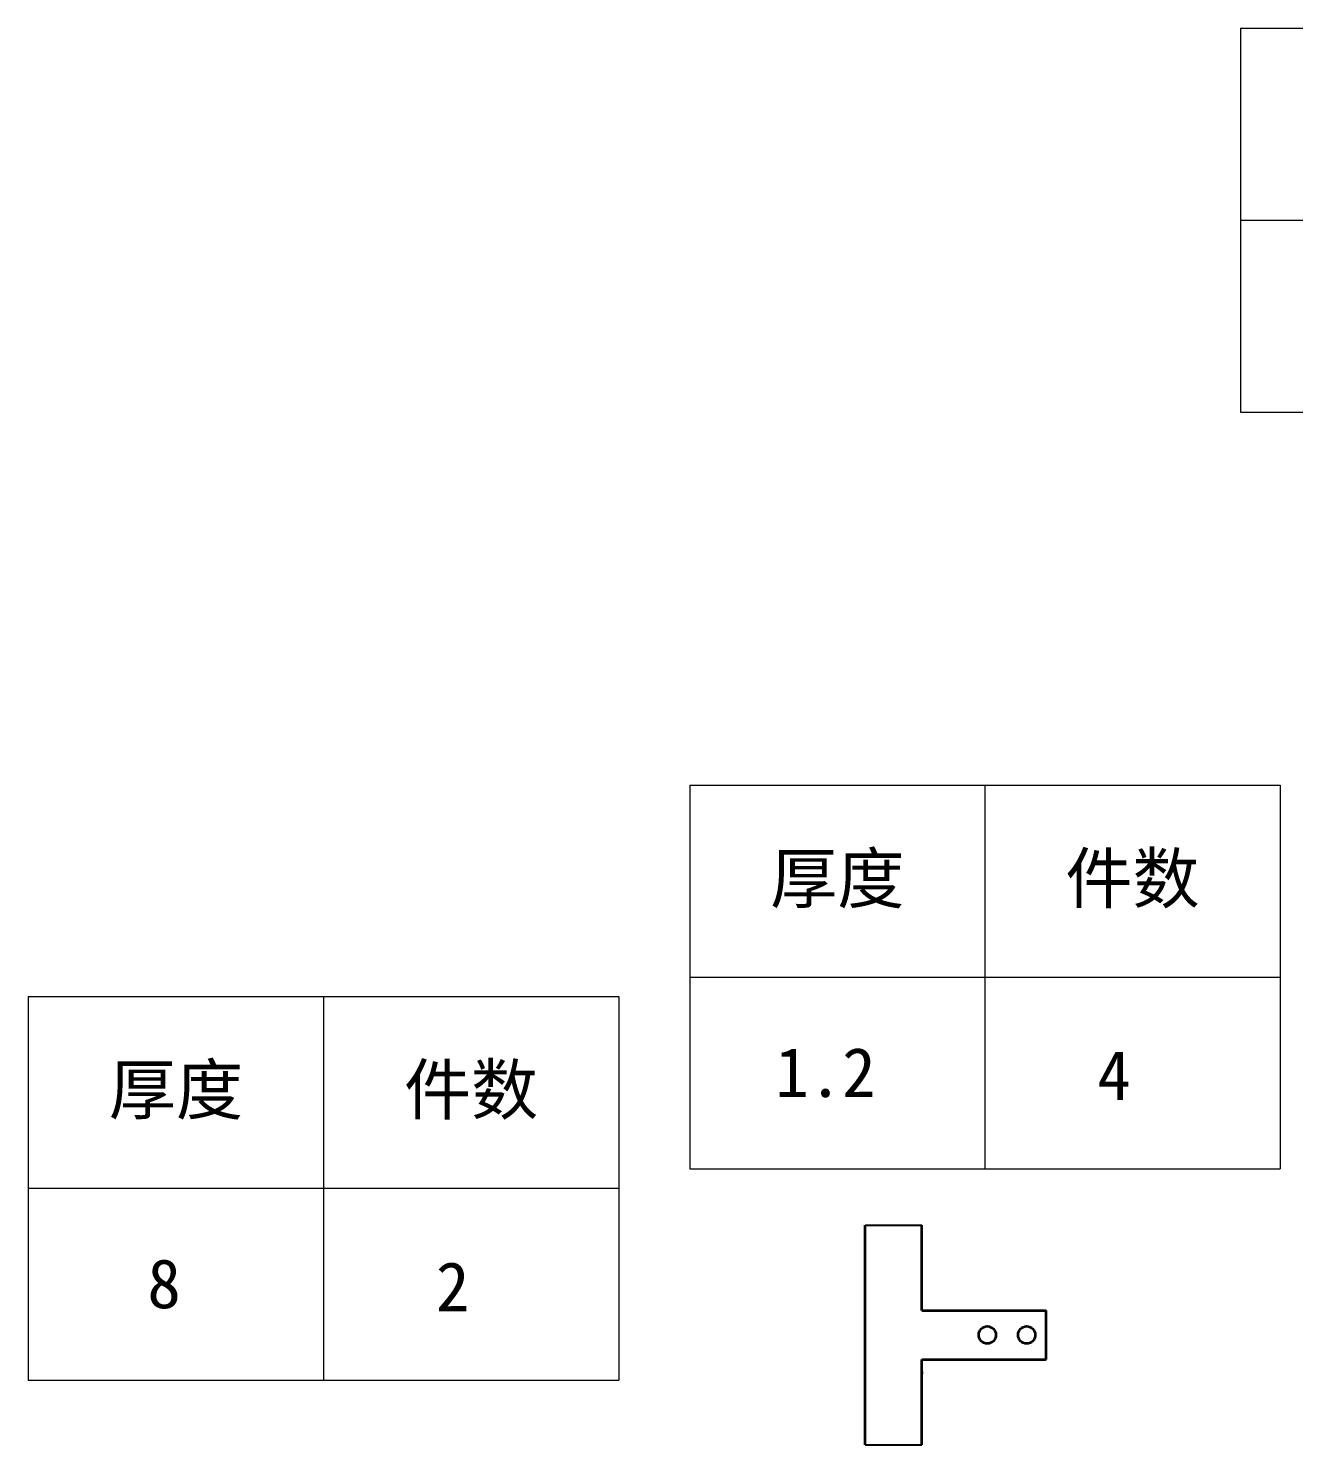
# Model space of a CAD drawing. Header units: inches. Extents: x -47 to 3258, y -98 to 2286.
# Drawn here: x -47 to 468, y 389 to 964 of the extents above; entities that cross this region are included whole.
import ezdxf
from ezdxf.enums import TextEntityAlignment as Align

# ---------------------------------------------------------------- set-up
doc = ezdxf.new("R2010")
doc.units = ezdxf.units.IN
doc.header["$MEASUREMENT"] = 0
doc.layers.add('标注线', color=3, linetype='Continuous', lineweight=18)
doc.styles.get("Standard").update_dxf_attribs({"font": 'txt', "bigfont": 'gbcbig.shx'})
doc.styles.add('宋体', font='')
doc.styles.get('宋体').set_extended_font_data('SimSun')

# ---------------------------------------------------------------- blocks, each defined once
blk = doc.blocks.new('*T93')
at = {"layer": '标注线', "color": 0, "linetype": 'ByBlock', "lineweight": -2, "transparency": 16777216}
for p, q in [((0, 0), (120, 0)), ((0, 0), (0, -78)), ((60, 0), (60, -78)), ((120, 0), (120, -78)), ((0, -39), (120, -39)), ((0, -78), (120, -78))]:
    blk.add_line(p, q, dxfattribs=at)
at = {"layer": '标注线', "color": 0, "transparency": 16777216, "char_height": 10, "width": 57, "attachment_point": 5}
for s, insert in [('{\\fSimSun|b0|i0|c134|p2;厚度}', (30, -19.5)), ('{\\fSimSun|b0|i0|c134|p2;件数}', (90, -19.5))]:
    blk.add_mtext(s, dxfattribs=dict(at, insert=insert))
blk = doc.blocks.new('加工参数')
blk.add_blockref('*T93', (-60, 78))
at = {"layer": '标注线', "color": 0, "style": '宋体'}
for tag, p in [('6', (-32.4, 14.63)), ('1', (26.25, 14.02))]:
    blk.add_attdef(tag, text='', height=10, dxfattribs=at).set_placement(p, align=Align.CENTER)

msp = doc.modelspace()

# ---------------------------------------------------------------- linework, layer by layer
at = {"lineweight": 35}
for p, q in [((293.63601, 388.57893), (293.63601, 477.77893)), ((323.83596, 443.17893), (367.23601, 443.17893)), ((367.23601, 423.17893), (367.23601, 443.17893)), ((323.83596, 423.17893), (367.23601, 423.17893))]:
    msp.add_line(p, q, dxfattribs=at)
for p, q in [((293.63601, 477.77893), (316.63601, 477.77893)), ((293.63601, 388.57893), (316.63601, 388.57893))]:
    msp.add_line(p, q)
at = {"lineweight": 35, "ltscale": 0.12}
for p, q in [((316.63601, 443.17893), (316.63601, 477.77893)), ((316.63601, 388.57893), (316.63601, 423.17893))]:
    msp.add_line(p, q, dxfattribs=at)
at = {"lineweight": 35, "ltscale": 0.03}
for p, q in [((316.63601, 448.97892), (316.63601, 450.17893)), ((316.63601, 416.17893), (316.63601, 417.37895))]:
    msp.add_line(p, q, dxfattribs=at)
at = {"lineweight": 35, "ltscale": 0.025}
for p, q in [((316.63601, 447.97892), (316.63601, 448.97892)), ((316.63601, 418.37895), (316.63601, 417.37895))]:
    msp.add_line(p, q, dxfattribs=at)
at = {"lineweight": 35, "ltscale": 0.089999}
for p, q in [((316.63601, 443.17893), (320.23598, 443.17893)), ((316.63601, 423.17893), (320.23598, 423.17893))]:
    msp.add_line(p, q, dxfattribs=at)
at = {"lineweight": 35, "ltscale": 0.030002}
for p, q in [((320.23598, 443.17893), (321.43605, 443.17893)), ((320.23598, 423.17893), (321.43605, 423.17893))]:
    msp.add_line(p, q, dxfattribs=at)
at = {"lineweight": 35, "ltscale": 0.059998}
for p, q in [((321.43605, 443.17893), (323.83596, 443.17893)), ((321.43605, 423.17893), (323.83596, 423.17893))]:
    msp.add_line(p, q, dxfattribs=at)
at = {"lineweight": 35}
for centre in [(343.23601, 433.17893), (359.23601, 433.17893)]:
    msp.add_circle(centre, 3.5, dxfattribs=at)

# ---------------------------------------------------------------- block references
at = {"layer": '标注线', "xscale": 2, "yscale": 2, "zscale": 2}
for p, values in [((566.19125, 808.2565), {'1': '2', '6': '2'}), ((342.25514, 500.65156), {'1': '4', '6': '1.2'}), ((73.42175, 414.78663), {'1': '2', '6': '8'})]:
    msp.add_blockref('加工参数', p, dxfattribs=at).add_auto_attribs(values)

doc.saveas('drawing.dxf')
